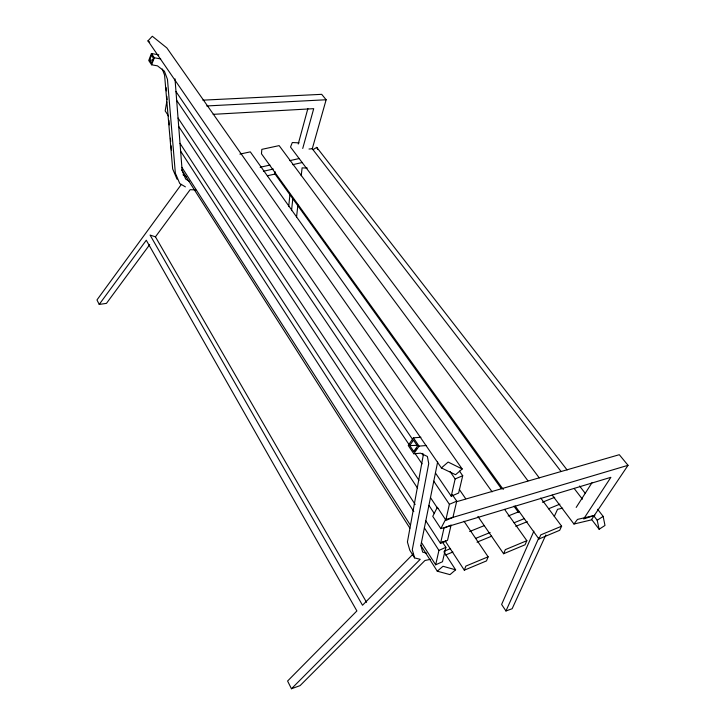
<?xml version="1.0" encoding="UTF-8"?>
<svg xmlns="http://www.w3.org/2000/svg" width="725" height="725" viewBox="0 0 725 725"><rect width="100%" height="100%" fill="white"/><g stroke="black" fill="none" stroke-linecap="round" stroke-linejoin="round"><path stroke-width="1.09" d="M501.401 488.713L275.038 174.027L275.237 171.834M288.677 206.607L289.973 194.309M291.532 210.613L292.864 198.315M296.516 217.31L297.912 204.948M301.219 175.731L302.108 167.865L307.291 168.073M166.732 101.926L165.182 110.907L168.517 115.982M426.663 553.202L422.666 552.142L420.862 545.372L437.637 462.015M442.168 541.629L445.884 547.312L442.486 561.73L435.671 564.802L438.933 550.411L424.379 527.918M440.519 543.424L443.981 528.162L451.122 525.027L447.524 540.315L440.519 543.424L425.802 520.831M433.777 481.201L449.391 504.319L445.712 520.532L452.917 517.378L456.732 501.147L452.264 494.595M459.469 471.096L462.713 475.736L458.644 493.018L451.231 496.19L455.146 478.935L449.989 471.486M298.238 144.012L307.871 108.578M302.733 148.444L313.708 108.668L213.141 114.342M202.855 100.159L321.692 94.332L326.141 99.751L312.276 148.752L308.995 149.015M445.096 540.85L464.317 570.176L465.849 566.098L488.124 556.818L464.009 521.23M158.847 54.892L151.416 53.496L148.734 60.519L151.616 64.797L157.47 65.848L164.403 71.213L167.466 79.36L175.359 173.193L179.755 183.516L185.401 186.869M149.622 60.075L151.453 55.318L153.419 58.208L151.579 62.975L149.622 60.075L152.948 60.139M151.616 64.797L154.325 57.764L151.416 53.496M488.124 556.818L486.493 560.905L464.317 570.176M477.911 516.436L503.621 553.746L505.325 549.65L526.848 540.687L504.564 509.358M526.848 540.687L525.054 544.783L503.621 553.746M533.89 531.144L501.618 604.451L505.95 610.976L512.149 608.728L545.853 534.923M505.95 610.976L538.802 537.941M515.14 505.968L538.92 538.992L540.768 534.887L561.621 526.196L540.723 498.039M554.272 516.463L557.552 509.294L562.691 508.171M561.621 526.196L559.691 530.301L538.92 538.992M445.522 519.58L437.329 507.264L432.762 516.345L440.836 528.625L445.522 519.58L628.031 465.314L619.295 454.702L456.832 501.637M576.194 507.418L591.981 482.741M628.031 465.314L591.319 519.907L573.955 524.03L552.205 495.103M420.899 437.266L413.404 437.837L408.238 445.494L413.821 453.778L420.572 453.179L427.378 456.478L428.738 463.538L412.289 549.74L414.609 557.906L420.228 559.319L291.459 688.75L287.589 681.029L356.881 610.939L146.278 240.229L99.216 304.428L96.969 299.942L181.368 184.404M409.743 445.585L413.468 440.075L417.518 446.038L413.767 451.539L409.743 445.585L417.174 445.349M413.821 453.778L419.059 446.12L426.554 445.494M149.667 244.669L106.457 303.376L99.216 304.428M366.569 602.321L155.449 236.83L190.14 189.687L195.795 189.923M573.955 524.03L577.49 519.408L594.872 515.33L583.643 518.946L610.885 477.313L440.836 528.625M147.982 40.863L152.304 36.25L166.85 47.922L462.188 468.984L455.554 474.712L441.389 467.933L147.982 40.863L149.703 42.231M413.06 554.108L362.509 605.248L150.066 235.063L155.449 236.83M413.767 451.539L416.694 448.739M441.389 467.933L448.15 462.061L462.188 468.984M437.275 571.191L443.002 566.279L455.626 569.823L449.989 574.626L437.275 571.191L420.844 545.39M603.155 516.399L604.985 525.453L599.14 529.25L597.192 520.26L603.155 516.399L597.599 509.249M313.155 149.595L316.752 147.365L567.095 469.936M438.933 550.411L445.884 547.312M449.391 504.319L456.732 501.147M455.146 478.935L462.713 475.736M445.576 554.997L452.917 552.006M477.014 542.164L491.686 536.174M515.783 526.341L527.311 521.638M444.353 551.109L450.597 548.571M475.582 538.421L490.154 532.494M514.097 522.77L524.501 518.538M548.444 508.814L559.899 504.156M442.612 542.382L445.739 541.122M469.655 531.507L484.209 525.652M508.125 516.028L519.562 511.433M542.391 502.244L554.734 497.278M291.459 688.75L300.077 685.623L424.932 560.516L430.433 559.31M267.353 175.776L275.038 174.027M263.402 171.272L273.334 169.034M292.692 164.675L302.524 162.454M260.148 167.267L269.99 165.064M289.683 160.669L299.525 158.467M239.884 154.117L250.306 151.86L492.112 491.849M206.707 105.959L326.141 99.751M299.053 142.852L292.302 142.535L290.517 147.048L539.291 477.929M154.325 57.764L160.705 58.943M189.279 181.241L185.691 179.075L182.138 170.556L174.997 78.844M182.981 174.797L186.57 176.972M579.574 486.013L585.12 493.163M312.194 148.652L561.005 471.395M574.137 488.433L582.429 499.19M593.748 515.783L597.192 520.26M591.564 519.372L599.14 529.25M527.909 480.784L279.134 145.616L261.825 149.368L261.471 153.791L503.25 489.466M513.943 506.141L518.565 512.566M459.269 489.393L465.695 498.718M413.404 437.837L419.059 446.12M175.994 91.604L412.788 439.694M422.34 453.732L423.608 455.599M435.435 472.981L451.231 496.19M176.673 100.376L409.407 445.105M415.108 453.542L422.059 463.846M178.051 118.048L418.95 480.294M430.478 497.622L437.791 508.615M178.703 126.449L417.473 488.034M428.919 505.361L434.338 513.572M180.027 143.36L415.162 504.482M443.917 551.798L455.626 569.823M180.634 151.172L413.803 511.578M181.893 167.384L410.423 525.272M421.442 542.527L435.671 564.802M181.712 169.913L409.897 528.199M414.609 557.906L409.806 550.239L407.414 542.001L423.219 455.418L422.811 453.388M316.752 147.365L317.641 149.35M177.063 179.22L172.659 168.898L164.566 75.101L162.264 68.993M166.079 87.571L166.369 90.879M166.841 96.389L167.122 99.688M168.907 120.413L169.288 124.918M170.429 138.203L170.71 141.438M171.082 145.761L171.453 150.084"/></g></svg>
